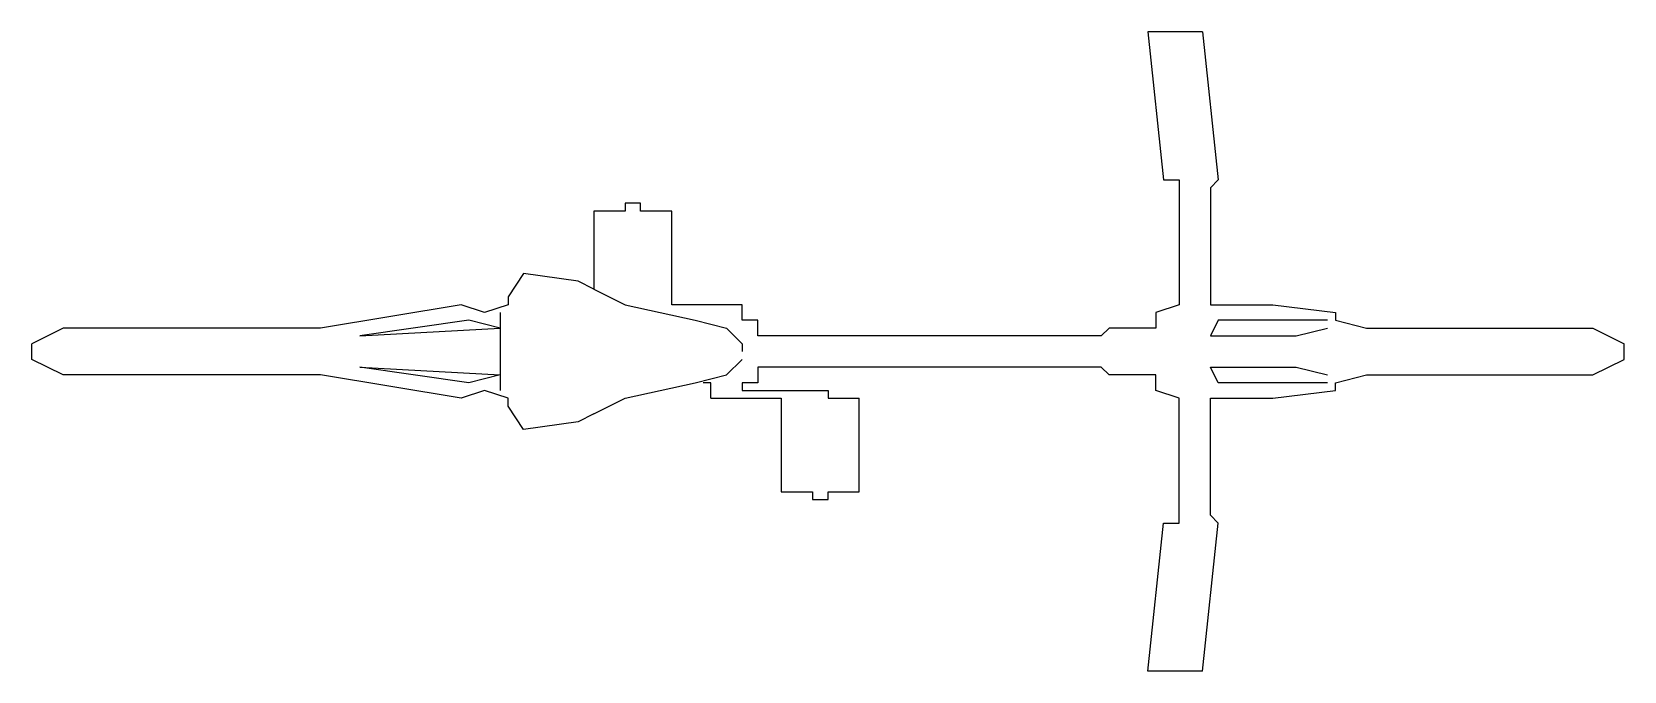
# Model space of a CAD drawing. Header units: millimetres. Extents: x -3207.77 to -3206.21, y 1779.28 to 1779.91.
import ezdxf

# ---------------------------------------------------------------- set-up
doc = ezdxf.new("R2010")
doc.units = ezdxf.units.MM
doc.header["$LTSCALE"] = 10
doc.layers.add('Veículos', color=2, linetype='Continuous')

msp = doc.modelspace()

# ---------------------------------------------------------------- linework, layer by layer
at = {"layer": 'Veículos'}
for p, q in [((-3206.6727, 1779.905), (-3206.6574, 1779.7596)), ((-3206.6191, 1779.905), (-3206.6727, 1779.905)), ((-3206.6191, 1779.905), (-3206.6038, 1779.7596)), ((-3206.6574, 1779.7596), (-3206.6421, 1779.7596)), ((-3206.6421, 1779.7596), (-3206.6421, 1779.6372)), ((-3206.6038, 1779.7596), (-3206.6115, 1779.752)), ((-3206.6115, 1779.752), (-3206.6115, 1779.6372)), ((-3207.1854, 1779.7367), (-3207.1854, 1779.729)), ((-3207.1701, 1779.7367), (-3207.1854, 1779.7367)), ((-3207.1701, 1779.729), (-3207.1701, 1779.7367)), ((-3207.216, 1779.729), (-3207.216, 1779.6525)), ((-3207.1854, 1779.729), (-3207.216, 1779.729)), ((-3207.1395, 1779.729), (-3207.1701, 1779.729)), ((-3207.1395, 1779.6372), (-3207.1395, 1779.729)), ((-3207.2848, 1779.6678), (-3207.3001, 1779.6449)), ((-3207.2313, 1779.6602), (-3207.2848, 1779.6678)), ((-3207.216, 1779.6525), (-3207.2313, 1779.6602)), ((-3207.216, 1779.6525), (-3207.1854, 1779.6372)), ((-3207.3461, 1779.6372), (-3207.4838, 1779.6142)), ((-3207.3231, 1779.6295), (-3207.3461, 1779.6372)), ((-3207.3001, 1779.6372), (-3207.3231, 1779.6295)), ((-3207.3001, 1779.6449), (-3207.3001, 1779.6372)), ((-3207.1854, 1779.6372), (-3207.1165, 1779.6219)), ((-3207.0706, 1779.6372), (-3207.1395, 1779.6372)), ((-3207.0706, 1779.6219), (-3207.0706, 1779.6372)), ((-3206.6421, 1779.6372), (-3206.665, 1779.6295)), ((-3206.6115, 1779.6372), (-3206.5502, 1779.6372)), ((-3206.5502, 1779.6372), (-3206.489, 1779.6295)), ((-3207.3384, 1779.6219), (-3207.4455, 1779.6066)), ((-3207.3078, 1779.6142), (-3207.3384, 1779.6219)), ((-3207.3078, 1779.6295), (-3207.3078, 1779.553)), ((-3207.1165, 1779.6219), (-3207.0859, 1779.6142)), ((-3207.0553, 1779.6219), (-3207.0706, 1779.6219)), ((-3207.0553, 1779.6066), (-3207.0553, 1779.6219)), ((-3206.665, 1779.6295), (-3206.665, 1779.6142)), ((-3206.6038, 1779.6219), (-3206.6115, 1779.6066)), ((-3206.4967, 1779.6219), (-3206.6038, 1779.6219)), ((-3206.489, 1779.6295), (-3206.489, 1779.6219)), ((-3206.489, 1779.6219), (-3206.4584, 1779.6142)), ((-3207.7363, 1779.6142), (-3207.7669, 1779.5989)), ((-3207.4915, 1779.6142), (-3207.7363, 1779.6142)), ((-3207.4838, 1779.6142), (-3207.4915, 1779.6142)), ((-3207.4455, 1779.6066), (-3207.3078, 1779.6142)), ((-3207.0859, 1779.6142), (-3207.0706, 1779.5989)), ((-3206.7186, 1779.6066), (-3207.0553, 1779.6066)), ((-3206.7109, 1779.6142), (-3206.7186, 1779.6066)), ((-3206.665, 1779.6142), (-3206.7109, 1779.6142)), ((-3206.6115, 1779.6066), (-3206.5273, 1779.6066)), ((-3206.5273, 1779.6066), (-3206.4967, 1779.6142)), ((-3206.4584, 1779.6142), (-3206.2365, 1779.6142)), ((-3206.2365, 1779.6142), (-3206.2059, 1779.5989)), ((-3207.7669, 1779.5836), (-3207.7669, 1779.5989)), ((-3207.0706, 1779.5989), (-3207.0706, 1779.5913)), ((-3206.2059, 1779.5836), (-3206.2059, 1779.5989)), ((-3207.7363, 1779.5683), (-3207.7669, 1779.5836)), ((-3207.4455, 1779.576), (-3207.3078, 1779.5683)), ((-3207.3384, 1779.5607), (-3207.4455, 1779.576)), ((-3207.0859, 1779.5683), (-3207.0706, 1779.5836)), ((-3207.0553, 1779.576), (-3207.0553, 1779.5607)), ((-3206.7186, 1779.576), (-3207.0553, 1779.576)), ((-3206.7109, 1779.5683), (-3206.7186, 1779.576)), ((-3206.6038, 1779.5607), (-3206.6115, 1779.576)), ((-3206.6115, 1779.576), (-3206.5273, 1779.576)), ((-3206.5273, 1779.576), (-3206.4967, 1779.5683)), ((-3206.2365, 1779.5683), (-3206.2059, 1779.5836)), ((-3207.4915, 1779.5683), (-3207.7363, 1779.5683)), ((-3207.4838, 1779.5683), (-3207.4915, 1779.5683)), ((-3207.3461, 1779.5454), (-3207.4838, 1779.5683)), ((-3207.3078, 1779.5683), (-3207.3384, 1779.5607)), ((-3207.1854, 1779.5454), (-3207.1165, 1779.5607)), ((-3207.1165, 1779.5607), (-3207.0859, 1779.5683)), ((-3207.1012, 1779.5607), (-3207.1088, 1779.5607)), ((-3207.1012, 1779.5454), (-3207.1012, 1779.5607)), ((-3207.0553, 1779.5607), (-3207.0706, 1779.5607)), ((-3207.0706, 1779.5607), (-3207.0706, 1779.553)), ((-3206.665, 1779.5683), (-3206.7109, 1779.5683)), ((-3206.665, 1779.553), (-3206.665, 1779.5683)), ((-3206.4967, 1779.5607), (-3206.6038, 1779.5607)), ((-3206.489, 1779.5607), (-3206.4584, 1779.5683)), ((-3206.489, 1779.553), (-3206.489, 1779.5607)), ((-3206.4584, 1779.5683), (-3206.2365, 1779.5683)), ((-3207.3231, 1779.553), (-3207.3461, 1779.5454)), ((-3207.3001, 1779.5454), (-3207.3231, 1779.553)), ((-3207.3001, 1779.5377), (-3207.3001, 1779.5454)), ((-3207.216, 1779.5301), (-3207.1854, 1779.5454)), ((-3207.1012, 1779.5454), (-3207.0323, 1779.5454)), ((-3207.0706, 1779.553), (-3206.9864, 1779.553)), ((-3207.0323, 1779.5454), (-3207.0323, 1779.4535)), ((-3206.9864, 1779.553), (-3206.9864, 1779.5454)), ((-3206.9864, 1779.5454), (-3206.9558, 1779.5454)), ((-3206.9558, 1779.4535), (-3206.9558, 1779.5454)), ((-3206.6421, 1779.5454), (-3206.665, 1779.553)), ((-3206.6421, 1779.4229), (-3206.6421, 1779.5454)), ((-3206.6115, 1779.4306), (-3206.6115, 1779.5454)), ((-3206.6115, 1779.5454), (-3206.5502, 1779.5454)), ((-3206.5502, 1779.5454), (-3206.489, 1779.553)), ((-3207.2848, 1779.5148), (-3207.3001, 1779.5377)), ((-3207.216, 1779.5301), (-3207.2313, 1779.5224)), ((-3207.2313, 1779.5224), (-3207.2848, 1779.5148)), ((-3207.0323, 1779.4535), (-3207.0017, 1779.4535)), ((-3207.0017, 1779.4535), (-3207.0017, 1779.4459)), ((-3206.9864, 1779.4459), (-3206.9864, 1779.4535)), ((-3206.9864, 1779.4535), (-3206.9558, 1779.4535)), ((-3207.0017, 1779.4459), (-3206.9864, 1779.4459)), ((-3206.6727, 1779.2775), (-3206.6574, 1779.4229)), ((-3206.6574, 1779.4229), (-3206.6421, 1779.4229)), ((-3206.6191, 1779.2775), (-3206.6038, 1779.4229)), ((-3206.6038, 1779.4229), (-3206.6115, 1779.4306)), ((-3206.6191, 1779.2775), (-3206.6727, 1779.2775))]:
    msp.add_line(p, q, dxfattribs=at)

doc.saveas('drawing.dxf')
